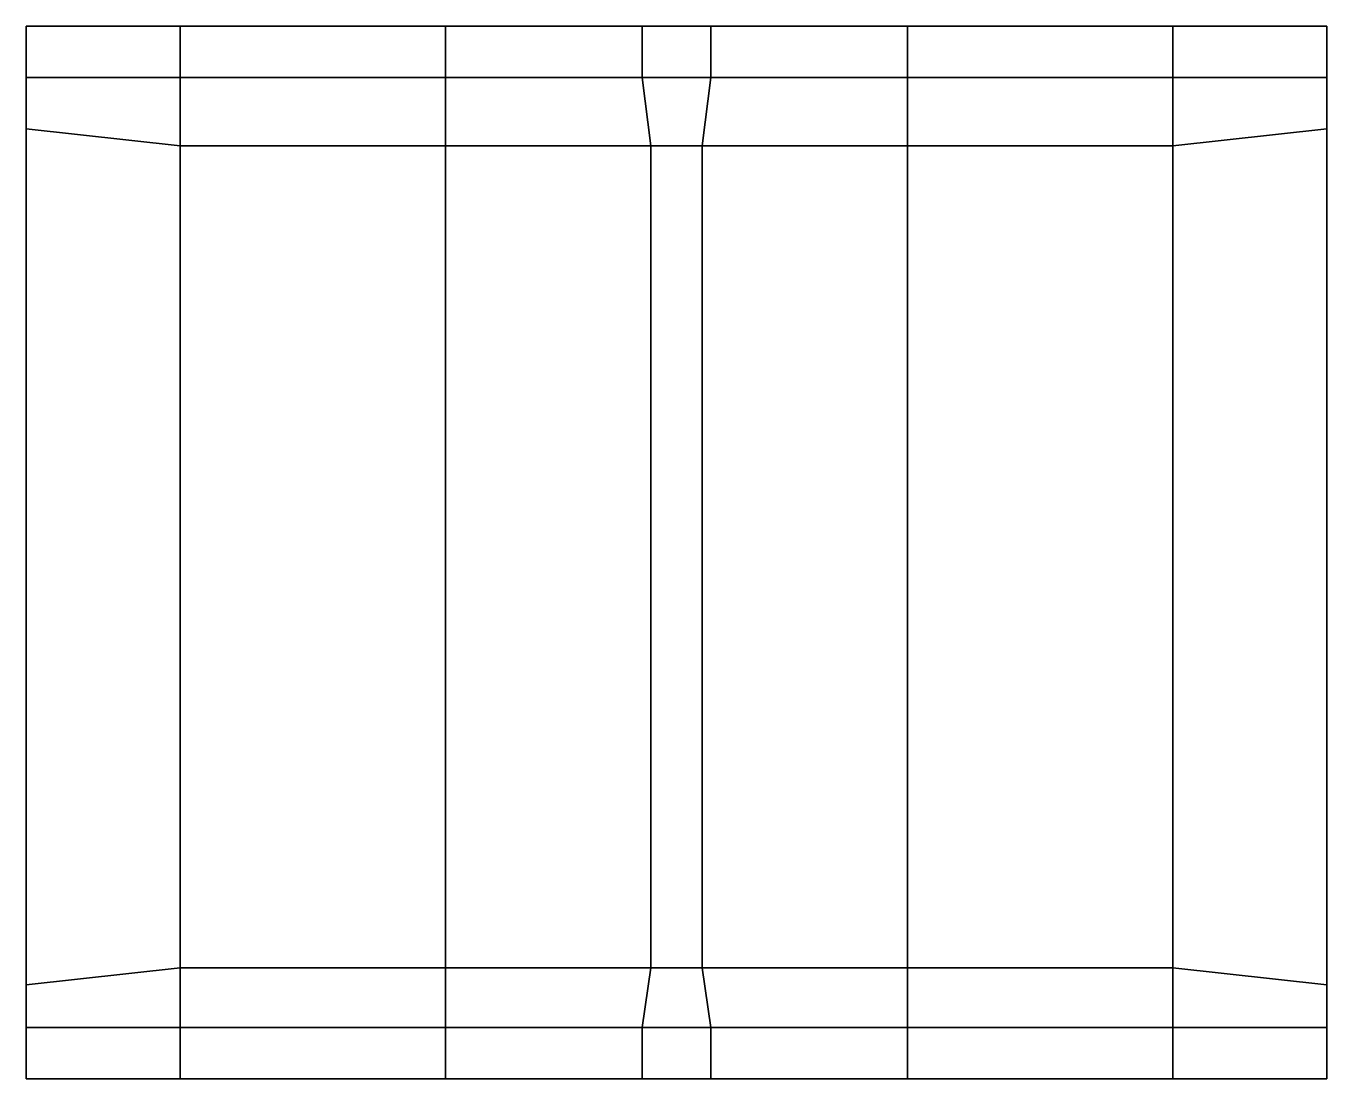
# Model space of a CAD drawing. Extents: x -0.76 to 0.76, y 0.9 to 2.13.
import ezdxf

# ---------------------------------------------------------------- set-up
doc = ezdxf.new("R2010")
doc.units = 0
doc.layers.add('TENT', color=3, linetype='CONTINUOUS')

msp = doc.modelspace()

# ---------------------------------------------------------------- linework, layer by layer
at = {"layer": 'TENT'}
for points in [[(-0.76, 2.07, 1.8), (-0.58, 2.07, 1.84), (-0.58, 2.13, 1.84), (-0.76, 2.13, 1.8)], [(-0.76, 2.07, 1.7), (-0.76, 2.07, 1.8), (-0.76, 2.13, 1.8), (-0.76, 2.13, 1.7)], [(-0.76, 2.13, 1.7), (-0.76, 2.13, 1.8), (0.76, 2.13, 1.8), (0.76, 2.13, 1.7)], [(-0.76, 2.13, 1.8), (-0.58, 2.13, 1.84), (0.58, 2.13, 1.84), (0.76, 2.13, 1.8)], [(-0.58, 2.07, 1.84), (-0.27, 2.07, 1.88), (-0.27, 2.13, 1.88), (-0.58, 2.13, 1.84)], [(-0.58, 2.13, 1.84), (-0.27, 2.13, 1.88), (0.27, 2.13, 1.88), (0.58, 2.13, 1.84)], [(-0.27, 2.07, 1.88), (-0.04, 2.07, 1.89), (-0.04, 2.13, 1.89), (-0.27, 2.13, 1.88)], [(-0.27, 2.13, 1.88), (-0.04, 2.13, 1.89), (0.04, 2.13, 1.89), (0.27, 2.13, 1.88)], [(-0.04, 2.07, 1.89), (0.04, 2.07, 1.89), (0.04, 2.13, 1.89), (-0.04, 2.13, 1.89)], [(0.27, 2.13, 1.88), (0.04, 2.13, 1.89), (0.04, 2.07, 1.89), (0.27, 2.07, 1.88)], [(0.58, 2.13, 1.84), (0.27, 2.13, 1.88), (0.27, 2.07, 1.88), (0.58, 2.07, 1.84)], [(0.76, 2.13, 1.8), (0.58, 2.13, 1.84), (0.58, 2.07, 1.84), (0.76, 2.07, 1.8)], [(0.76, 2.13, 1.7), (0.76, 2.13, 1.8), (0.76, 2.07, 1.8), (0.76, 2.07, 1.7)], [(-0.76, 2.07, 1.7), (-0.76, 2.01, 1.79), (-0.76, 2.07, 1.8), (-0.76, 2.07, 1.7)], [(-0.76, 2.01, 1.79), (-0.58, 1.99, 1.83), (-0.58, 2.07, 1.84), (-0.76, 2.07, 1.8)], [(-0.76, 0.96, 1.7), (-0.76, 1.01, 1.79), (-0.76, 2.01, 1.79), (-0.76, 2.07, 1.7)], [(-0.58, 1.99, 1.83), (-0.27, 1.99, 1.86), (-0.27, 2.07, 1.88), (-0.58, 2.07, 1.84)], [(-0.27, 1.99, 1.86), (-0.03, 1.99, 1.86), (-0.04, 2.07, 1.89), (-0.27, 2.07, 1.88)], [(-0.03, 1.99, 1.86), (0.03, 1.99, 1.86), (0.04, 2.07, 1.89), (-0.04, 2.07, 1.89)], [(0.27, 2.07, 1.88), (0.04, 2.07, 1.89), (0.03, 1.99, 1.86), (0.27, 1.99, 1.86)], [(0.58, 2.07, 1.84), (0.27, 2.07, 1.88), (0.27, 1.99, 1.86), (0.58, 1.99, 1.83)], [(0.76, 2.07, 1.8), (0.58, 2.07, 1.84), (0.58, 1.99, 1.83), (0.76, 2.01, 1.79)], [(0.76, 2.07, 1.7), (0.76, 2.07, 1.8), (0.76, 2.01, 1.79), (0.76, 2.07, 1.7)], [(0.76, 2.07, 1.7), (0.76, 2.01, 1.79), (0.76, 1.01, 1.79), (0.76, 0.96, 1.7)], [(-0.76, 1.01, 1.79), (-0.58, 1.03, 1.83), (-0.58, 1.99, 1.83), (-0.76, 2.01, 1.79)], [(0.76, 2.01, 1.79), (0.58, 1.99, 1.83), (0.58, 1.03, 1.83), (0.76, 1.01, 1.79)], [(-0.58, 1.03, 1.83), (-0.27, 1.03, 1.86), (-0.27, 1.99, 1.86), (-0.58, 1.99, 1.83)], [(-0.27, 1.03, 1.86), (-0.03, 1.03, 1.86), (-0.03, 1.99, 1.86), (-0.27, 1.99, 1.86)], [(0.03, 1.99, 1.86), (-0.03, 1.99, 1.86), (-0.03, 1.03, 1.86), (0.03, 1.03, 1.86)], [(0.27, 1.99, 1.86), (0.03, 1.99, 1.86), (0.03, 1.03, 1.86), (0.27, 1.03, 1.86)], [(0.58, 1.99, 1.83), (0.27, 1.99, 1.86), (0.27, 1.03, 1.86), (0.58, 1.03, 1.83)], [(-0.76, 0.96, 1.8), (-0.58, 0.96, 1.84), (-0.58, 1.03, 1.83), (-0.76, 1.01, 1.79)], [(-0.58, 0.96, 1.84), (-0.27, 0.96, 1.88), (-0.27, 1.03, 1.86), (-0.58, 1.03, 1.83)], [(-0.27, 0.96, 1.88), (-0.04, 0.96, 1.89), (-0.03, 1.03, 1.86), (-0.27, 1.03, 1.86)], [(0.03, 1.03, 1.86), (-0.03, 1.03, 1.86), (-0.04, 0.96, 1.89), (0.04, 0.96, 1.89)], [(0.27, 1.03, 1.86), (0.03, 1.03, 1.86), (0.04, 0.96, 1.89), (0.27, 0.96, 1.88)], [(0.58, 1.03, 1.83), (0.27, 1.03, 1.86), (0.27, 0.96, 1.88), (0.58, 0.96, 1.84)], [(0.76, 1.01, 1.79), (0.58, 1.03, 1.83), (0.58, 0.96, 1.84), (0.76, 0.96, 1.8)], [(-0.76, 0.96, 1.7), (-0.76, 0.96, 1.8), (-0.76, 1.01, 1.79), (-0.76, 0.96, 1.7)], [(0.76, 0.96, 1.7), (0.76, 1.01, 1.79), (0.76, 0.96, 1.8), (0.76, 0.96, 1.7)], [(-0.76, 0.9, 1.7), (-0.76, 0.9, 1.8), (-0.76, 0.96, 1.8), (-0.76, 0.96, 1.7)], [(-0.76, 0.9, 1.8), (-0.58, 0.9, 1.84), (-0.58, 0.96, 1.84), (-0.76, 0.96, 1.8)], [(-0.58, 0.9, 1.84), (-0.27, 0.9, 1.88), (-0.27, 0.96, 1.88), (-0.58, 0.96, 1.84)], [(-0.27, 0.9, 1.88), (-0.04, 0.9, 1.89), (-0.04, 0.96, 1.89), (-0.27, 0.96, 1.88)], [(0.04, 0.96, 1.89), (-0.04, 0.96, 1.89), (-0.04, 0.9, 1.89), (0.04, 0.9, 1.89)], [(0.27, 0.96, 1.88), (0.04, 0.96, 1.89), (0.04, 0.9, 1.89), (0.27, 0.9, 1.88)], [(0.58, 0.96, 1.84), (0.27, 0.96, 1.88), (0.27, 0.9, 1.88), (0.58, 0.9, 1.84)], [(0.76, 0.96, 1.8), (0.58, 0.96, 1.84), (0.58, 0.9, 1.84), (0.76, 0.9, 1.8)], [(0.76, 0.96, 1.7), (0.76, 0.96, 1.8), (0.76, 0.9, 1.8), (0.76, 0.9, 1.7)], [(0.76, 0.9, 1.7), (0.76, 0.9, 1.8), (-0.76, 0.9, 1.8), (-0.76, 0.9, 1.7)], [(0.76, 0.9, 1.8), (0.58, 0.9, 1.84), (-0.58, 0.9, 1.84), (-0.76, 0.9, 1.8)], [(0.58, 0.9, 1.84), (0.27, 0.9, 1.88), (-0.27, 0.9, 1.88), (-0.58, 0.9, 1.84)], [(0.27, 0.9, 1.88), (0.04, 0.9, 1.89), (-0.04, 0.9, 1.89), (-0.27, 0.9, 1.88)]]:
    msp.add_3dface(points, dxfattribs=at)

doc.saveas('drawing.dxf')
